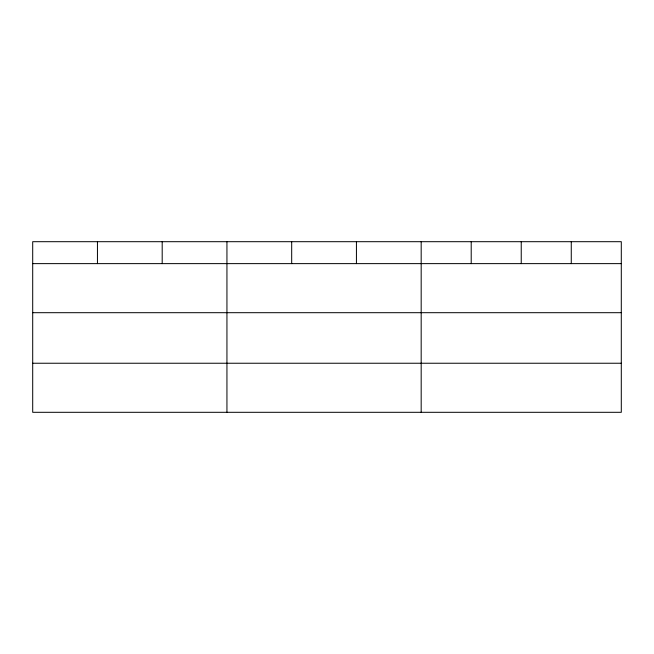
<?xml version="1.0" encoding="UTF-8"?>
<svg xmlns="http://www.w3.org/2000/svg" width="654" height="654" viewBox="0 0 654 654"><rect width="100%" height="100%" fill="white"/><g stroke="black" fill="none" stroke-linecap="round" stroke-linejoin="round"><path stroke-width="0.98" d="M621.3 312.694L621.3 241.694L32.7 241.694L32.7 412.306L621.3 412.306L621.3 312.694L32.7 312.694M32.7 263.627L621.3 263.627M32.7 363.24L621.3 363.24M571.269 241.694L571.269 263.627M521.238 241.694L521.238 263.627M471.207 241.694L471.207 263.627M421.176 241.694L421.176 412.306M356.43 241.694L356.43 263.627M291.684 241.694L291.684 263.627M226.938 241.694L226.938 412.306M162.192 241.694L162.192 263.627M97.446 241.694L97.446 263.627"/></g></svg>
